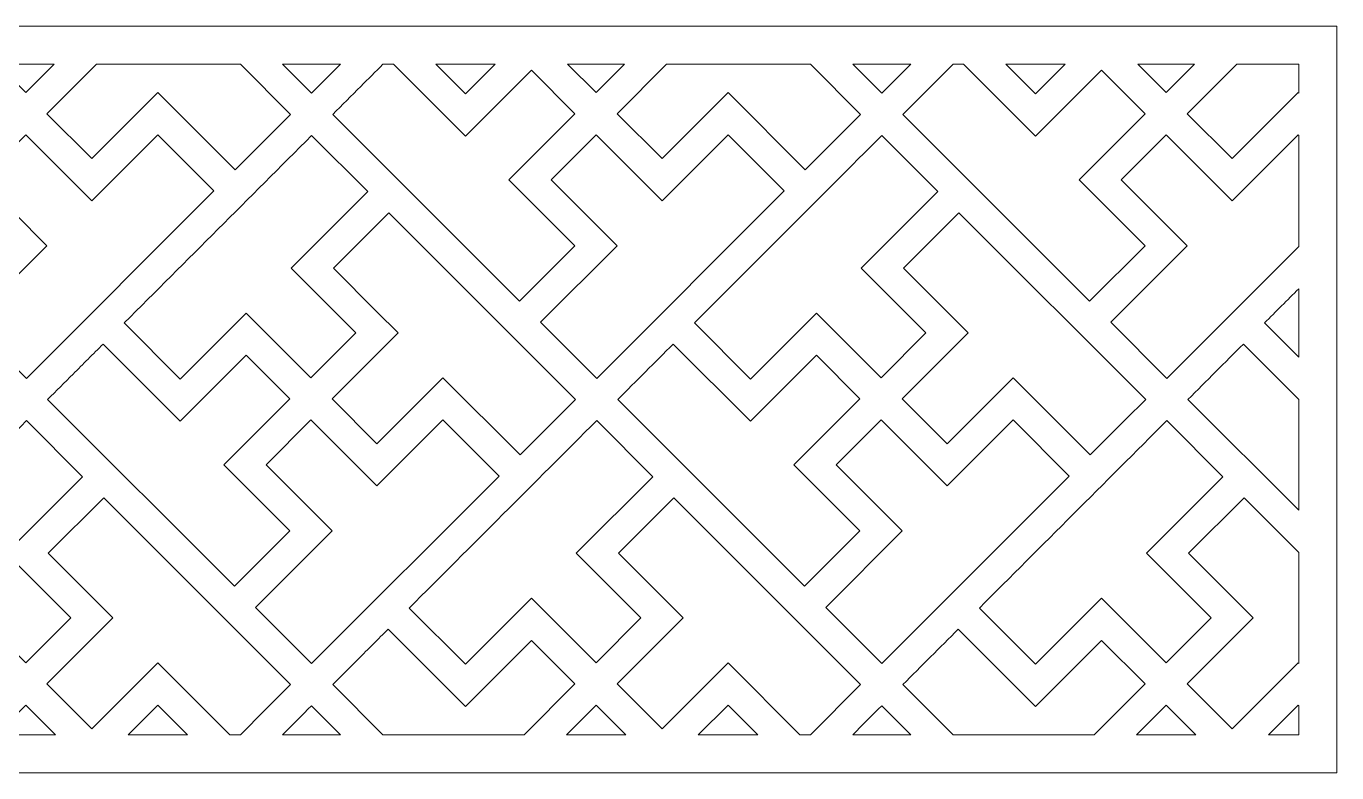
# Model space of a CAD drawing. Header units: centimetres. Extents: x -17.4 to 14.8, y -0.9 to 8.2.
# Drawn here: x -1.34 to 14.76, y -0.95 to 8.22 of the extents above; entities that cross this region are included whole.
import ezdxf

# ---------------------------------------------------------------- set-up
doc = ezdxf.new("R2010")
doc.units = ezdxf.units.CM
doc.header["$MEASUREMENT"] = 0
doc.layers.add('layer 1', color=7, linetype='Continuous')

msp = doc.modelspace()

# ---------------------------------------------------------------- linework, layer by layer
at = {"layer": 'layer 1', "color": 242, "lineweight": 9}
for points, knots in [([(14.75706, 8.22249), (14.75706, 8.22249), (14.75708, -0.9458), (14.75708, -0.9458), (14.75708, -0.9458), (14.75708, -0.9458), (-17.42368, -0.9458), (-17.42368, -0.9458), (-17.42368, -0.9458), (-17.42368, -0.9458), (-17.42367, 8.22249), (-17.42367, 8.22249), (-17.42367, 8.22249), (-17.42367, 8.22249), (14.75706, 8.22249), (14.75706, 8.22249)], [0, 0, 0, 0, 0.2, 0.2, 0.2, 0.2, 0.4, 0.4, 0.4, 0.4, 0.6, 0.6, 0.6, 0.6, 1, 1, 1, 1]), ([(-1.68975, 7.75489), (-1.68975, 7.75489), (-0.99308, 7.75489), (-0.99308, 7.75489), (-0.99308, 7.75489), (-0.99308, 7.75489), (-1.34141, 7.40656), (-1.34141, 7.40656), (-1.34141, 7.40656), (-1.34141, 7.40656), (-1.68975, 7.75489), (-1.68975, 7.75489)], [0, 0, 0, 0, 0.25, 0.25, 0.25, 0.25, 0.5, 0.5, 0.5, 0.5, 1, 1, 1, 1]), ([(-0.47446, 7.75489), (-0.47446, 7.75489), (1.2924, 7.75489), (1.2924, 7.75489), (1.2924, 7.75489), (1.2924, 7.75489), (1.90818, 7.13915), (1.90818, 7.13915), (1.90818, 7.13915), (1.90818, 7.13915), (1.62861, 6.85957), (1.62861, 6.85957), (1.62861, 6.85957), (1.62861, 6.85957), (1.22744, 6.45843), (1.22744, 6.45843), (1.22744, 6.45843), (1.22744, 6.45843), (0.27931, 7.40656), (0.27931, 7.40656), (0.27931, 7.40656), (0.27931, 7.40656), (-0.53102, 6.59617), (-0.53102, 6.59617), (-0.53102, 6.59617), (-0.53102, 6.59617), (-1.08208, 7.14724), (-1.08208, 7.14724), (-1.08208, 7.14724), (-1.08208, 7.14724), (-0.47446, 7.75489), (-0.47446, 7.75489)], [0, 0, 0, 0, 0.11111111, 0.11111111, 0.11111111, 0.11111111, 0.22222222, 0.22222222, 0.22222222, 0.22222222, 0.33333333, 0.33333333, 0.33333333, 0.33333333, 0.44444444, 0.44444444, 0.44444444, 0.44444444, 0.55555556, 0.55555556, 0.55555556, 0.55555556, 0.66666667, 0.66666667, 0.66666667, 0.66666667, 0.77777778, 0.77777778, 0.77777778, 0.77777778, 1, 1, 1, 1]), ([(1.81107, 7.75489), (1.81107, 7.75489), (2.52395, 7.75489), (2.52395, 7.75489), (2.52395, 7.75489), (2.52395, 7.75489), (2.16753, 7.39846), (2.16753, 7.39846), (2.16753, 7.39846), (2.16753, 7.39846), (1.81107, 7.75489), (1.81107, 7.75489)], [0, 0, 0, 0, 0.25, 0.25, 0.25, 0.25, 0.5, 0.5, 0.5, 0.5, 1, 1, 1, 1]), ([(3.04258, 7.75489), (3.04258, 7.75489), (3.17248, 7.75489), (3.17248, 7.75489), (3.17248, 7.75489), (3.17248, 7.75489), (4.05566, 6.87173), (4.05566, 6.87173), (4.05566, 6.87173), (4.05566, 6.87173), (4.86606, 7.68209), (4.86606, 7.68209), (4.86606, 7.68209), (4.86606, 7.68209), (5.40089, 7.14724), (5.40089, 7.14724), (5.40089, 7.14724), (5.40089, 7.14724), (4.5905, 6.33688), (4.5905, 6.33688), (4.5905, 6.33688), (4.5905, 6.33688), (5.40089, 5.5265), (5.40089, 5.5265), (5.40089, 5.5265), (5.40089, 5.5265), (4.72017, 4.8458), (4.72017, 4.8458), (4.72017, 4.8458), (4.72017, 4.8458), (2.42679, 7.13915), (2.42679, 7.13915), (2.42679, 7.13915), (2.54163, 7.25394), (2.65645, 7.36877), (2.77121, 7.48355), (2.77121, 7.48355), (2.86165, 7.57401), (2.95217, 7.66445), (3.04258, 7.75489)], [0, 0, 0, 0, 0.09090909, 0.09090909, 0.09090909, 0.09090909, 0.18181818, 0.18181818, 0.18181818, 0.18181818, 0.27272727, 0.27272727, 0.27272727, 0.27272727, 0.36363636, 0.36363636, 0.36363636, 0.36363636, 0.45454545, 0.45454545, 0.45454545, 0.45454545, 0.54545455, 0.54545455, 0.54545455, 0.54545455, 0.63636364, 0.63636364, 0.63636364, 0.63636364, 0.72727273, 0.72727273, 0.72727273, 0.72727273, 0.81818182, 0.81818182, 0.81818182, 0.81818182, 1, 1, 1, 1]), ([(3.69112, 7.75489), (3.69112, 7.75489), (4.42023, 7.75489), (4.42023, 7.75489), (4.42023, 7.75489), (4.42023, 7.75489), (4.05566, 7.39036), (4.05566, 7.39036), (4.05566, 7.39036), (4.05566, 7.39036), (3.69112, 7.75489), (3.69112, 7.75489)], [0, 0, 0, 0, 0.25, 0.25, 0.25, 0.25, 0.5, 0.5, 0.5, 0.5, 1, 1, 1, 1]), ([(5.31188, 7.75489), (5.31188, 7.75489), (6.00853, 7.75489), (6.00853, 7.75489), (6.00853, 7.75489), (6.00853, 7.75489), (5.6602, 7.40656), (5.6602, 7.40656), (5.6602, 7.40656), (5.6602, 7.40656), (5.31188, 7.75489), (5.31188, 7.75489)], [0, 0, 0, 0, 0.25, 0.25, 0.25, 0.25, 0.5, 0.5, 0.5, 0.5, 1, 1, 1, 1]), ([(6.5272, 7.75489), (6.5272, 7.75489), (8.29404, 7.75489), (8.29404, 7.75489), (8.29404, 7.75489), (8.29404, 7.75489), (8.9098, 7.13915), (8.9098, 7.13915), (8.9098, 7.13915), (8.9098, 7.13915), (8.22909, 6.45843), (8.22909, 6.45843), (8.22909, 6.45843), (8.22909, 6.45843), (7.28096, 7.40656), (7.28096, 7.40656), (7.28096, 7.40656), (7.28096, 7.40656), (6.47061, 6.59617), (6.47061, 6.59617), (6.47061, 6.59617), (6.47061, 6.59617), (5.91953, 7.14724), (5.91953, 7.14724), (5.91953, 7.14724), (5.91953, 7.14724), (6.5272, 7.75489), (6.5272, 7.75489)], [0, 0, 0, 0, 0.125, 0.125, 0.125, 0.125, 0.25, 0.25, 0.25, 0.25, 0.375, 0.375, 0.375, 0.375, 0.5, 0.5, 0.5, 0.5, 0.625, 0.625, 0.625, 0.625, 0.75, 0.75, 0.75, 0.75, 1, 1, 1, 1]), ([(8.81264, 7.75489), (8.81264, 7.75489), (9.52555, 7.75489), (9.52555, 7.75489), (9.52555, 7.75489), (9.52555, 7.75489), (9.16912, 7.39842), (9.16912, 7.39842), (9.16912, 7.39842), (9.16912, 7.39842), (8.81264, 7.75489), (8.81264, 7.75489)], [0, 0, 0, 0, 0.25, 0.25, 0.25, 0.25, 0.5, 0.5, 0.5, 0.5, 1, 1, 1, 1]), ([(10.04419, 7.75489), (10.04419, 7.75489), (10.17409, 7.75489), (10.17409, 7.75489), (10.17409, 7.75489), (10.17409, 7.75489), (11.05728, 6.87173), (11.05728, 6.87173), (11.05728, 6.87173), (11.05728, 6.87173), (11.86767, 7.68209), (11.86767, 7.68209), (11.86767, 7.68209), (11.86767, 7.68209), (12.40249, 7.14724), (12.40249, 7.14724), (12.40249, 7.14724), (12.40249, 7.14724), (11.59213, 6.33688), (11.59213, 6.33688), (11.59213, 6.33688), (11.59213, 6.33688), (12.40249, 5.5265), (12.40249, 5.5265), (12.40249, 5.5265), (12.40249, 5.5265), (11.72178, 4.8458), (11.72178, 4.8458), (11.72178, 4.8458), (11.72178, 4.8458), (9.42842, 7.13915), (9.42842, 7.13915), (9.42842, 7.13915), (9.63371, 7.34437), (9.83894, 7.54967), (10.04419, 7.75489)], [0, 0, 0, 0, 0.1, 0.1, 0.1, 0.1, 0.2, 0.2, 0.2, 0.2, 0.3, 0.3, 0.3, 0.3, 0.4, 0.4, 0.4, 0.4, 0.5, 0.5, 0.5, 0.5, 0.6, 0.6, 0.6, 0.6, 0.7, 0.7, 0.7, 0.7, 0.8, 0.8, 0.8, 0.8, 1, 1, 1, 1]), ([(10.69272, 7.75489), (10.69272, 7.75489), (11.42181, 7.75489), (11.42181, 7.75489), (11.42181, 7.75489), (11.42181, 7.75489), (11.05728, 7.39036), (11.05728, 7.39036), (11.05728, 7.39036), (11.05728, 7.39036), (10.69272, 7.75489), (10.69272, 7.75489)], [0, 0, 0, 0, 0.25, 0.25, 0.25, 0.25, 0.5, 0.5, 0.5, 0.5, 1, 1, 1, 1]), ([(12.31346, 7.75489), (12.31346, 7.75489), (13.01018, 7.75489), (13.01018, 7.75489), (13.01018, 7.75489), (13.01018, 7.75489), (12.6618, 7.40656), (12.6618, 7.40656), (12.6618, 7.40656), (12.6618, 7.40656), (12.31346, 7.75489), (12.31346, 7.75489)], [0, 0, 0, 0, 0.25, 0.25, 0.25, 0.25, 0.5, 0.5, 0.5, 0.5, 1, 1, 1, 1]), ([(14.28948, 7.75489), (14.28948, 7.75489), (14.28948, 7.39963), (14.28948, 7.39963), (14.28948, 7.39963), (14.28948, 7.39963), (14.28256, 7.40656), (14.28256, 7.40656), (14.28256, 7.40656), (14.28256, 7.40656), (13.4722, 6.59617), (13.4722, 6.59617), (13.4722, 6.59617), (13.4722, 6.59617), (12.9211, 7.14724), (12.9211, 7.14724), (12.9211, 7.14724), (12.9211, 7.14724), (13.52881, 7.75489), (13.52881, 7.75489), (13.52881, 7.75489), (13.52881, 7.75489), (14.28948, 7.75489), (14.28948, 7.75489)], [0, 0, 0, 0, 0.14285714, 0.14285714, 0.14285714, 0.14285714, 0.28571429, 0.28571429, 0.28571429, 0.28571429, 0.42857143, 0.42857143, 0.42857143, 0.42857143, 0.57142857, 0.57142857, 0.57142857, 0.57142857, 0.71428571, 0.71428571, 0.71428571, 0.71428571, 1, 1, 1, 1]), ([(0.96812, 6.19911), (0.96812, 6.19911), (0.27931, 6.88796), (0.27931, 6.88796), (0.27931, 6.88796), (0.27931, 6.88796), (-0.53102, 6.07755), (-0.53102, 6.07755), (-0.53102, 6.07755), (-0.53102, 6.07755), (-1.34141, 6.88796), (-1.34141, 6.88796), (-1.34141, 6.88796), (-1.34141, 6.88796), (-1.89247, 6.33688), (-1.89247, 6.33688), (-1.89247, 6.33688), (-1.89247, 6.33688), (-1.08208, 5.5265), (-1.08208, 5.5265), (-1.08208, 5.5265), (-1.08208, 5.5265), (-2.02212, 4.58644), (-2.02212, 4.58644), (-2.02212, 4.58644), (-2.02212, 4.58644), (-1.33326, 3.89767), (-1.33326, 3.89767), (-1.33326, 3.89767), (-1.33326, 3.89767), (0.96812, 6.19911), (0.96812, 6.19911)], [0, 0, 0, 0, 0.11111111, 0.11111111, 0.11111111, 0.11111111, 0.22222222, 0.22222222, 0.22222222, 0.22222222, 0.33333333, 0.33333333, 0.33333333, 0.33333333, 0.44444444, 0.44444444, 0.44444444, 0.44444444, 0.55555556, 0.55555556, 0.55555556, 0.55555556, 0.66666667, 0.66666667, 0.66666667, 0.66666667, 0.77777778, 0.77777778, 0.77777778, 0.77777778, 1, 1, 1, 1]), ([(2.85631, 6.19105), (2.85631, 6.19105), (2.16751, 6.87981), (2.16751, 6.87981), (2.16751, 6.87981), (1.40036, 6.11268), (0.63319, 5.34549), (-0.13392, 4.57837), (-0.13392, 4.57837), (-0.13392, 4.57837), (0.55487, 3.88955), (0.55487, 3.88955), (0.55487, 3.88955), (0.55487, 3.88955), (1.36523, 4.69994), (1.36523, 4.69994), (1.36523, 4.69994), (1.36523, 4.69994), (2.15938, 3.90576), (2.15938, 3.90576), (2.15938, 3.90576), (2.15938, 3.90576), (2.71047, 4.45681), (2.71047, 4.45681), (2.71047, 4.45681), (2.71047, 4.45681), (1.91631, 5.251), (1.91631, 5.251), (1.91631, 5.251), (1.91631, 5.251), (2.85631, 6.19105), (2.85631, 6.19105)], [0, 0, 0, 0, 0.11111111, 0.11111111, 0.11111111, 0.11111111, 0.22222222, 0.22222222, 0.22222222, 0.22222222, 0.33333333, 0.33333333, 0.33333333, 0.33333333, 0.44444444, 0.44444444, 0.44444444, 0.44444444, 0.55555556, 0.55555556, 0.55555556, 0.55555556, 0.66666667, 0.66666667, 0.66666667, 0.66666667, 0.77777778, 0.77777778, 0.77777778, 0.77777778, 1, 1, 1, 1]), ([(7.96978, 6.19911), (7.96978, 6.19911), (7.28093, 6.88796), (7.28093, 6.88796), (7.28093, 6.88796), (7.28093, 6.88796), (6.47061, 6.07755), (6.47061, 6.07755), (6.47061, 6.07755), (6.47061, 6.07755), (5.6602, 6.88796), (5.6602, 6.88796), (5.6602, 6.88796), (5.6602, 6.88796), (5.10914, 6.33688), (5.10914, 6.33688), (5.10914, 6.33688), (5.10914, 6.33688), (5.91953, 5.5265), (5.91953, 5.5265), (5.91953, 5.5265), (5.91953, 5.5265), (4.97947, 4.58644), (4.97947, 4.58644), (4.97947, 4.58644), (4.97947, 4.58644), (5.66831, 3.89767), (5.66831, 3.89767), (5.66831, 3.89767), (5.66831, 3.89767), (7.96978, 6.19911), (7.96978, 6.19911)], [0, 0, 0, 0, 0.11111111, 0.11111111, 0.11111111, 0.11111111, 0.22222222, 0.22222222, 0.22222222, 0.22222222, 0.33333333, 0.33333333, 0.33333333, 0.33333333, 0.44444444, 0.44444444, 0.44444444, 0.44444444, 0.55555556, 0.55555556, 0.55555556, 0.55555556, 0.66666667, 0.66666667, 0.66666667, 0.66666667, 0.77777778, 0.77777778, 0.77777778, 0.77777778, 1, 1, 1, 1]), ([(9.16912, 6.87983), (8.40198, 6.11268), (7.63479, 5.34549), (6.86765, 4.57837), (6.86765, 4.57837), (6.86765, 4.57837), (7.55649, 3.88955), (7.55649, 3.88955), (7.55649, 3.88955), (7.55649, 3.88955), (8.36685, 4.69994), (8.36685, 4.69994), (8.36685, 4.69994), (8.36685, 4.69994), (9.16102, 3.90576), (9.16102, 3.90576), (9.16102, 3.90576), (9.16102, 3.90576), (9.7121, 4.45681), (9.7121, 4.45681), (9.7121, 4.45681), (9.7121, 4.45681), (8.91788, 5.251), (8.91788, 5.251), (8.91788, 5.251), (8.91788, 5.251), (9.85792, 6.19105), (9.85792, 6.19105), (9.85792, 6.19105), (9.85792, 6.19105), (9.16912, 6.87983), (9.16912, 6.87983)], [0, 0, 0, 0, 0.11111111, 0.11111111, 0.11111111, 0.11111111, 0.22222222, 0.22222222, 0.22222222, 0.22222222, 0.33333333, 0.33333333, 0.33333333, 0.33333333, 0.44444444, 0.44444444, 0.44444444, 0.44444444, 0.55555556, 0.55555556, 0.55555556, 0.55555556, 0.66666667, 0.66666667, 0.66666667, 0.66666667, 0.77777778, 0.77777778, 0.77777778, 0.77777778, 1, 1, 1, 1]), ([(14.28948, 6.88099), (14.28948, 6.88099), (14.28948, 5.51725), (14.28948, 5.51725), (14.28948, 5.51725), (14.28948, 5.51725), (12.66989, 3.89767), (12.66989, 3.89767), (12.66989, 3.89767), (12.66989, 3.89767), (11.98112, 4.58644), (11.98112, 4.58644), (11.98112, 4.58644), (11.98112, 4.58644), (12.9211, 5.5265), (12.9211, 5.5265), (12.9211, 5.5265), (12.9211, 5.5265), (12.11076, 6.33688), (12.11076, 6.33688), (12.11076, 6.33688), (12.11076, 6.33688), (12.6618, 6.88796), (12.6618, 6.88796), (12.6618, 6.88796), (12.6618, 6.88796), (13.4722, 6.07755), (13.4722, 6.07755), (13.4722, 6.07755), (13.4722, 6.07755), (14.28256, 6.88796), (14.28256, 6.88796), (14.28256, 6.88796), (14.28256, 6.88796), (14.28948, 6.88099), (14.28948, 6.88099)], [0, 0, 0, 0, 0.1, 0.1, 0.1, 0.1, 0.2, 0.2, 0.2, 0.2, 0.3, 0.3, 0.3, 0.3, 0.4, 0.4, 0.4, 0.4, 0.5, 0.5, 0.5, 0.5, 0.6, 0.6, 0.6, 0.6, 0.7, 0.7, 0.7, 0.7, 0.8, 0.8, 0.8, 0.8, 1, 1, 1, 1]), ([(5.40895, 3.63834), (5.40895, 3.63834), (3.11565, 5.93168), (3.11565, 5.93168), (3.11565, 5.93168), (3.11565, 5.93168), (2.43494, 5.251), (2.43494, 5.251), (2.43494, 5.251), (2.43494, 5.251), (2.96974, 4.71611), (2.96974, 4.71611), (2.96974, 4.71611), (2.96974, 4.71611), (2.96974, 4.71611), (2.96974, 4.71611), (2.96974, 4.71611), (2.96974, 4.71611), (3.22908, 4.45681), (3.22908, 4.45681), (3.22908, 4.45681), (3.22908, 4.45681), (2.41873, 3.64645), (2.41873, 3.64645), (2.41873, 3.64645), (2.41873, 3.64645), (2.96974, 3.09538), (2.96974, 3.09538), (2.96974, 3.09538), (2.96974, 3.09538), (3.78014, 3.90578), (3.78014, 3.90578), (3.78014, 3.90578), (3.78014, 3.90578), (4.7283, 2.95765), (4.7283, 2.95765), (4.7283, 2.95765), (4.7283, 2.95765), (5.12941, 3.35876), (5.12941, 3.35876), (5.12941, 3.35876), (5.12941, 3.35876), (5.40895, 3.63834), (5.40895, 3.63834)], [0, 0, 0, 0, 0.08333333, 0.08333333, 0.08333333, 0.08333333, 0.16666667, 0.16666667, 0.16666667, 0.16666667, 0.25, 0.25, 0.25, 0.25, 0.33333333, 0.33333333, 0.33333333, 0.33333333, 0.41666667, 0.41666667, 0.41666667, 0.41666667, 0.5, 0.5, 0.5, 0.5, 0.58333333, 0.58333333, 0.58333333, 0.58333333, 0.66666667, 0.66666667, 0.66666667, 0.66666667, 0.75, 0.75, 0.75, 0.75, 0.83333333, 0.83333333, 0.83333333, 0.83333333, 1, 1, 1, 1]), ([(12.41061, 3.63834), (12.41061, 3.63834), (10.11725, 5.93168), (10.11725, 5.93168), (10.11725, 5.93168), (10.11725, 5.93168), (9.43654, 5.251), (9.43654, 5.251), (9.43654, 5.251), (9.43654, 5.251), (9.9714, 4.71611), (9.9714, 4.71611), (9.9714, 4.71611), (9.9714, 4.71611), (9.9714, 4.71611), (9.9714, 4.71611), (9.9714, 4.71611), (9.9714, 4.71611), (10.2307, 4.45681), (10.2307, 4.45681), (10.2307, 4.45681), (10.2307, 4.45681), (9.42032, 3.64645), (9.42032, 3.64645), (9.42032, 3.64645), (9.42032, 3.64645), (9.9714, 3.09538), (9.9714, 3.09538), (9.9714, 3.09538), (9.9714, 3.09538), (10.78176, 3.90576), (10.78176, 3.90576), (10.78176, 3.90576), (10.78176, 3.90576), (11.72989, 2.95765), (11.72989, 2.95765), (11.72989, 2.95765), (11.72989, 2.95765), (12.16341, 3.39119), (12.16341, 3.39119), (12.16341, 3.39119), (12.16341, 3.39119), (12.41061, 3.63834), (12.41061, 3.63834)], [0, 0, 0, 0, 0.08333333, 0.08333333, 0.08333333, 0.08333333, 0.16666667, 0.16666667, 0.16666667, 0.16666667, 0.25, 0.25, 0.25, 0.25, 0.33333333, 0.33333333, 0.33333333, 0.33333333, 0.41666667, 0.41666667, 0.41666667, 0.41666667, 0.5, 0.5, 0.5, 0.5, 0.58333333, 0.58333333, 0.58333333, 0.58333333, 0.66666667, 0.66666667, 0.66666667, 0.66666667, 0.75, 0.75, 0.75, 0.75, 0.83333333, 0.83333333, 0.83333333, 0.83333333, 1, 1, 1, 1]), ([(14.28948, 4.99859), (14.28948, 4.99859), (14.28948, 4.15813), (14.28948, 4.15813), (14.28948, 4.15813), (14.28948, 4.15813), (13.86926, 4.57837), (13.86926, 4.57837), (13.86926, 4.57837), (14.00936, 4.71845), (14.1494, 4.85855), (14.28948, 4.99859)], [0, 0, 0, 0, 0.25, 0.25, 0.25, 0.25, 0.5, 0.5, 0.5, 0.5, 1, 1, 1, 1]), ([(1.21938, 1.34501), (1.21938, 1.34501), (1.90008, 2.02572), (1.90008, 2.02572), (1.90008, 2.02572), (1.90008, 2.02572), (1.0897, 2.83605), (1.0897, 2.83605), (1.0897, 2.83605), (1.0897, 2.83605), (1.90008, 3.64645), (1.90008, 3.64645), (1.90008, 3.64645), (1.90008, 3.64645), (1.36523, 4.18128), (1.36523, 4.18128), (1.36523, 4.18128), (1.36523, 4.18128), (0.55487, 3.37092), (0.55487, 3.37092), (0.55487, 3.37092), (0.55487, 3.37092), (-0.39329, 4.31905), (-0.39329, 4.31905), (-0.39329, 4.31905), (-0.51615, 4.19613), (-0.63905, 4.07325), (-0.76199, 3.95033), (-0.76199, 3.95033), (-0.86597, 3.84633), (-0.97002, 3.74234), (-1.07399, 3.63834), (-1.07399, 3.63834), (-1.07399, 3.63834), (1.21938, 1.34501), (1.21938, 1.34501)], [0, 0, 0, 0, 0.1, 0.1, 0.1, 0.1, 0.2, 0.2, 0.2, 0.2, 0.3, 0.3, 0.3, 0.3, 0.4, 0.4, 0.4, 0.4, 0.5, 0.5, 0.5, 0.5, 0.6, 0.6, 0.6, 0.6, 0.7, 0.7, 0.7, 0.7, 0.8, 0.8, 0.8, 0.8, 1, 1, 1, 1]), ([(6.60835, 4.31905), (6.38144, 4.09214), (6.15455, 3.86526), (5.92765, 3.63834), (5.92765, 3.63834), (5.92765, 3.63834), (8.221, 1.34501), (8.221, 1.34501), (8.221, 1.34501), (8.221, 1.34501), (8.9017, 2.02572), (8.9017, 2.02572), (8.9017, 2.02572), (8.9017, 2.02572), (8.09131, 2.83608), (8.09131, 2.83608), (8.09131, 2.83608), (8.09131, 2.83608), (8.9017, 3.64645), (8.9017, 3.64645), (8.9017, 3.64645), (8.9017, 3.64645), (8.36685, 4.18128), (8.36685, 4.18128), (8.36685, 4.18128), (8.36685, 4.18128), (7.55649, 3.37092), (7.55649, 3.37092), (7.55649, 3.37092), (7.55649, 3.37092), (6.60835, 4.31905), (6.60835, 4.31905)], [0, 0, 0, 0, 0.11111111, 0.11111111, 0.11111111, 0.11111111, 0.22222222, 0.22222222, 0.22222222, 0.22222222, 0.33333333, 0.33333333, 0.33333333, 0.33333333, 0.44444444, 0.44444444, 0.44444444, 0.44444444, 0.55555556, 0.55555556, 0.55555556, 0.55555556, 0.66666667, 0.66666667, 0.66666667, 0.66666667, 0.77777778, 0.77777778, 0.77777778, 0.77777778, 1, 1, 1, 1]), ([(14.28948, 3.63951), (14.28948, 3.63951), (14.28948, 2.27805), (14.28948, 2.27805), (14.28948, 2.27805), (14.28948, 2.27805), (12.92925, 3.63834), (12.92925, 3.63834), (12.92925, 3.63834), (13.15615, 3.86526), (13.38303, 4.09214), (13.60995, 4.31905), (13.60995, 4.31905), (13.60995, 4.31905), (14.28948, 3.63951), (14.28948, 3.63951)], [0, 0, 0, 0, 0.2, 0.2, 0.2, 0.2, 0.4, 0.4, 0.4, 0.4, 0.6, 0.6, 0.6, 0.6, 1, 1, 1, 1]), ([(4.46895, 2.69834), (4.46895, 2.69834), (3.78014, 3.38714), (3.78014, 3.38714), (3.78014, 3.38714), (3.78014, 3.38714), (2.96974, 2.57673), (2.96974, 2.57673), (2.96974, 2.57673), (2.96974, 2.57673), (2.15938, 3.38714), (2.15938, 3.38714), (2.15938, 3.38714), (2.15938, 3.38714), (1.60832, 2.83608), (1.60832, 2.83608), (1.60832, 2.83608), (1.60832, 2.83608), (2.41873, 2.02572), (2.41873, 2.02572), (2.41873, 2.02572), (2.41873, 2.02572), (1.47866, 1.08565), (1.47866, 1.08565), (1.47866, 1.08565), (1.47866, 1.08565), (2.16751, 0.39687), (2.16751, 0.39687), (2.16751, 0.39687), (2.16751, 0.39687), (4.46895, 2.69834), (4.46895, 2.69834)], [0, 0, 0, 0, 0.11111111, 0.11111111, 0.11111111, 0.11111111, 0.22222222, 0.22222222, 0.22222222, 0.22222222, 0.33333333, 0.33333333, 0.33333333, 0.33333333, 0.44444444, 0.44444444, 0.44444444, 0.44444444, 0.55555556, 0.55555556, 0.55555556, 0.55555556, 0.66666667, 0.66666667, 0.66666667, 0.66666667, 0.77777778, 0.77777778, 0.77777778, 0.77777778, 1, 1, 1, 1]), ([(11.47054, 2.69834), (11.47054, 2.69834), (10.78177, 3.38714), (10.78177, 3.38714), (10.78177, 3.38714), (10.78177, 3.38714), (9.9714, 2.57673), (9.9714, 2.57673), (9.9714, 2.57673), (9.9714, 2.57673), (9.16102, 3.38714), (9.16102, 3.38714), (9.16102, 3.38714), (9.16102, 3.38714), (8.60994, 2.83608), (8.60994, 2.83608), (8.60994, 2.83608), (8.60994, 2.83608), (9.42032, 2.0257), (9.42032, 2.0257), (9.42032, 2.0257), (9.42032, 2.0257), (8.48032, 1.08565), (8.48032, 1.08565), (8.48032, 1.08565), (8.48032, 1.08565), (9.16912, 0.39687), (9.16912, 0.39687), (9.16912, 0.39687), (9.16912, 0.39687), (11.47054, 2.69834), (11.47054, 2.69834)], [0, 0, 0, 0, 0.11111111, 0.11111111, 0.11111111, 0.11111111, 0.22222222, 0.22222222, 0.22222222, 0.22222222, 0.33333333, 0.33333333, 0.33333333, 0.33333333, 0.44444444, 0.44444444, 0.44444444, 0.44444444, 0.55555556, 0.55555556, 0.55555556, 0.55555556, 0.66666667, 0.66666667, 0.66666667, 0.66666667, 0.77777778, 0.77777778, 0.77777778, 0.77777778, 1, 1, 1, 1]), ([(-0.64448, 2.6902), (-0.64448, 2.6902), (-1.33326, 3.37903), (-1.33326, 3.37903), (-1.33326, 3.37903), (-2.10046, 2.61187), (-2.86761, 1.8447), (-3.63477, 1.07757), (-3.63477, 1.07757), (-3.63477, 1.07757), (-2.94591, 0.38874), (-2.94591, 0.38874), (-2.94591, 0.38874), (-2.94591, 0.38874), (-2.13558, 1.1991), (-2.13558, 1.1991), (-2.13558, 1.1991), (-2.13558, 1.1991), (-1.34142, 0.40497), (-1.34142, 0.40497), (-1.34142, 0.40497), (-1.34142, 0.40497), (-0.79035, 0.956), (-0.79035, 0.956), (-0.79035, 0.956), (-0.79035, 0.956), (-1.58452, 1.75019), (-1.58452, 1.75019), (-1.58452, 1.75019), (-1.58452, 1.75019), (-0.64448, 2.6902), (-0.64448, 2.6902)], [0, 0, 0, 0, 0.11111111, 0.11111111, 0.11111111, 0.11111111, 0.22222222, 0.22222222, 0.22222222, 0.22222222, 0.33333333, 0.33333333, 0.33333333, 0.33333333, 0.44444444, 0.44444444, 0.44444444, 0.44444444, 0.55555556, 0.55555556, 0.55555556, 0.55555556, 0.66666667, 0.66666667, 0.66666667, 0.66666667, 0.77777778, 0.77777778, 0.77777778, 0.77777778, 1, 1, 1, 1]), ([(5.66831, 3.37903), (4.90115, 2.61187), (4.134, 1.8447), (3.36684, 1.07757), (3.36684, 1.07757), (3.36684, 1.07757), (4.05566, 0.38874), (4.05566, 0.38874), (4.05566, 0.38874), (4.05566, 0.38874), (4.86606, 1.1991), (4.86606, 1.1991), (4.86606, 1.1991), (4.86606, 1.1991), (5.6602, 0.40497), (5.6602, 0.40497), (5.6602, 0.40497), (5.6602, 0.40497), (6.21125, 0.95597), (6.21125, 0.95597), (6.21125, 0.95597), (6.21125, 0.95597), (5.41709, 1.75019), (5.41709, 1.75019), (5.41709, 1.75019), (5.41709, 1.75019), (6.35714, 2.6902), (6.35714, 2.6902), (6.35714, 2.6902), (6.35714, 2.6902), (5.66831, 3.37903), (5.66831, 3.37903)], [0, 0, 0, 0, 0.11111111, 0.11111111, 0.11111111, 0.11111111, 0.22222222, 0.22222222, 0.22222222, 0.22222222, 0.33333333, 0.33333333, 0.33333333, 0.33333333, 0.44444444, 0.44444444, 0.44444444, 0.44444444, 0.55555556, 0.55555556, 0.55555556, 0.55555556, 0.66666667, 0.66666667, 0.66666667, 0.66666667, 0.77777778, 0.77777778, 0.77777778, 0.77777778, 1, 1, 1, 1]), ([(13.35872, 2.6902), (13.35872, 2.6902), (12.66994, 3.37903), (12.66994, 3.37903), (12.66994, 3.37903), (11.90278, 2.61187), (11.1356, 1.8447), (10.36845, 1.07757), (10.36845, 1.07757), (10.36845, 1.07757), (11.05728, 0.38874), (11.05728, 0.38874), (11.05728, 0.38874), (11.05728, 0.38874), (11.86767, 1.1991), (11.86767, 1.1991), (11.86767, 1.1991), (11.86767, 1.1991), (12.6618, 0.40497), (12.6618, 0.40497), (12.6618, 0.40497), (12.6618, 0.40497), (13.21286, 0.956), (13.21286, 0.956), (13.21286, 0.956), (13.21286, 0.956), (12.41873, 1.75019), (12.41873, 1.75019), (12.41873, 1.75019), (12.41873, 1.75019), (13.35872, 2.6902), (13.35872, 2.6902)], [0, 0, 0, 0, 0.11111111, 0.11111111, 0.11111111, 0.11111111, 0.22222222, 0.22222222, 0.22222222, 0.22222222, 0.33333333, 0.33333333, 0.33333333, 0.33333333, 0.44444444, 0.44444444, 0.44444444, 0.44444444, 0.55555556, 0.55555556, 0.55555556, 0.55555556, 0.66666667, 0.66666667, 0.66666667, 0.66666667, 0.77777778, 0.77777778, 0.77777778, 0.77777778, 1, 1, 1, 1]), ([(1.2924, -0.47825), (1.2924, -0.47825), (1.1625, -0.47825), (1.1625, -0.47825), (1.1625, -0.47825), (1.1625, -0.47825), (0.27931, 0.40497), (0.27931, 0.40497), (0.27931, 0.40497), (0.27931, 0.40497), (-0.53102, -0.40543), (-0.53102, -0.40543), (-0.53102, -0.40543), (-0.53102, -0.40543), (-1.08208, 0.14565), (-1.08208, 0.14565), (-1.08208, 0.14565), (-1.08208, 0.14565), (-0.27171, 0.956), (-0.27171, 0.956), (-0.27171, 0.956), (-0.27171, 0.956), (-0.53102, 1.21532), (-0.53102, 1.21532), (-0.53102, 1.21532), (-0.53102, 1.21532), (-0.53102, 1.21532), (-0.53102, 1.21532), (-0.53102, 1.21532), (-0.53102, 1.21532), (-1.06589, 1.75019), (-1.06589, 1.75019), (-1.06589, 1.75019), (-1.06589, 1.75019), (-0.38517, 2.43088), (-0.38517, 2.43088), (-0.38517, 2.43088), (-0.38517, 2.43088), (1.90818, 0.13754), (1.90818, 0.13754), (1.90818, 0.13754), (1.90818, 0.13754), (1.59622, -0.17446), (1.59622, -0.17446), (1.59622, -0.17446), (1.59622, -0.17446), (1.2924, -0.47825), (1.2924, -0.47825)], [0, 0, 0, 0, 0.07692308, 0.07692308, 0.07692308, 0.07692308, 0.15384615, 0.15384615, 0.15384615, 0.15384615, 0.23076923, 0.23076923, 0.23076923, 0.23076923, 0.30769231, 0.30769231, 0.30769231, 0.30769231, 0.38461538, 0.38461538, 0.38461538, 0.38461538, 0.46153846, 0.46153846, 0.46153846, 0.46153846, 0.53846154, 0.53846154, 0.53846154, 0.53846154, 0.61538462, 0.61538462, 0.61538462, 0.61538462, 0.69230769, 0.69230769, 0.69230769, 0.69230769, 0.76923077, 0.76923077, 0.76923077, 0.76923077, 0.84615385, 0.84615385, 0.84615385, 0.84615385, 1, 1, 1, 1]), ([(8.29404, -0.47825), (8.29404, -0.47825), (8.16413, -0.47825), (8.16413, -0.47825), (8.16413, -0.47825), (8.16413, -0.47825), (7.28093, 0.40497), (7.28093, 0.40497), (7.28093, 0.40497), (7.28093, 0.40497), (6.47061, -0.40543), (6.47061, -0.40543), (6.47061, -0.40543), (6.47061, -0.40543), (5.91953, 0.14565), (5.91953, 0.14565), (5.91953, 0.14565), (5.91953, 0.14565), (6.72986, 0.956), (6.72986, 0.956), (6.72986, 0.956), (6.72986, 0.956), (6.47061, 1.21532), (6.47061, 1.21532), (6.47061, 1.21532), (6.47061, 1.21532), (6.47061, 1.21532), (6.47061, 1.21532), (6.47061, 1.21532), (6.47061, 1.21532), (5.93573, 1.75019), (5.93573, 1.75019), (5.93573, 1.75019), (5.93573, 1.75019), (6.61646, 2.43088), (6.61646, 2.43088), (6.61646, 2.43088), (6.61646, 2.43088), (8.9098, 0.13754), (8.9098, 0.13754), (8.9098, 0.13754), (8.9098, 0.13754), (8.29404, -0.47825), (8.29404, -0.47825)], [0, 0, 0, 0, 0.08333333, 0.08333333, 0.08333333, 0.08333333, 0.16666667, 0.16666667, 0.16666667, 0.16666667, 0.25, 0.25, 0.25, 0.25, 0.33333333, 0.33333333, 0.33333333, 0.33333333, 0.41666667, 0.41666667, 0.41666667, 0.41666667, 0.5, 0.5, 0.5, 0.5, 0.58333333, 0.58333333, 0.58333333, 0.58333333, 0.66666667, 0.66666667, 0.66666667, 0.66666667, 0.75, 0.75, 0.75, 0.75, 0.83333333, 0.83333333, 0.83333333, 0.83333333, 1, 1, 1, 1]), ([(14.28948, 1.75944), (14.28948, 1.75944), (14.28948, 0.39801), (14.28948, 0.39801), (14.28948, 0.39801), (14.28948, 0.39801), (14.28256, 0.40497), (14.28256, 0.40497), (14.28256, 0.40497), (14.28256, 0.40497), (13.4722, -0.40543), (13.4722, -0.40543), (13.4722, -0.40543), (13.4722, -0.40543), (12.9211, 0.14565), (12.9211, 0.14565), (12.9211, 0.14565), (12.9211, 0.14565), (13.73153, 0.956), (13.73153, 0.956), (13.73153, 0.956), (13.73153, 0.956), (13.4722, 1.21532), (13.4722, 1.21532), (13.4722, 1.21532), (13.4722, 1.21532), (13.4722, 1.21532), (13.4722, 1.21532), (13.4722, 1.21532), (13.4722, 1.21532), (12.93736, 1.75019), (12.93736, 1.75019), (12.93736, 1.75019), (12.93736, 1.75019), (13.61808, 2.43088), (13.61808, 2.43088), (13.61808, 2.43088), (13.61808, 2.43088), (14.28948, 1.75944), (14.28948, 1.75944)], [0, 0, 0, 0, 0.09090909, 0.09090909, 0.09090909, 0.09090909, 0.18181818, 0.18181818, 0.18181818, 0.18181818, 0.27272727, 0.27272727, 0.27272727, 0.27272727, 0.36363636, 0.36363636, 0.36363636, 0.36363636, 0.45454545, 0.45454545, 0.45454545, 0.45454545, 0.54545455, 0.54545455, 0.54545455, 0.54545455, 0.63636364, 0.63636364, 0.63636364, 0.63636364, 0.72727273, 0.72727273, 0.72727273, 0.72727273, 0.81818182, 0.81818182, 0.81818182, 0.81818182, 1, 1, 1, 1]), ([(4.77704, -0.47825), (4.77704, -0.47825), (3.04258, -0.47825), (3.04258, -0.47825), (3.04258, -0.47825), (3.04258, -0.47825), (2.42679, 0.13754), (2.42679, 0.13754), (2.42679, 0.13754), (2.53086, 0.2415), (2.63484, 0.34551), (2.73883, 0.44952), (2.73883, 0.44952), (2.86171, 0.57244), (2.98464, 0.69531), (3.10751, 0.81823), (3.10751, 0.81823), (3.10751, 0.81823), (4.05566, -0.1299), (4.05566, -0.1299), (4.05566, -0.1299), (4.05566, -0.1299), (4.86606, 0.68049), (4.86606, 0.68049), (4.86606, 0.68049), (4.86606, 0.68049), (5.40089, 0.14562), (5.40089, 0.14562), (5.40089, 0.14562), (5.40089, 0.14562), (4.77704, -0.47825), (4.77704, -0.47825)], [0, 0, 0, 0, 0.11111111, 0.11111111, 0.11111111, 0.11111111, 0.22222222, 0.22222222, 0.22222222, 0.22222222, 0.33333333, 0.33333333, 0.33333333, 0.33333333, 0.44444444, 0.44444444, 0.44444444, 0.44444444, 0.55555556, 0.55555556, 0.55555556, 0.55555556, 0.66666667, 0.66666667, 0.66666667, 0.66666667, 0.77777778, 0.77777778, 0.77777778, 0.77777778, 1, 1, 1, 1]), ([(11.77859, -0.47825), (11.77859, -0.47825), (10.04419, -0.47825), (10.04419, -0.47825), (10.04419, -0.47825), (10.04419, -0.47825), (9.42842, 0.13754), (9.42842, 0.13754), (9.42842, 0.13754), (9.65536, 0.36441), (9.88224, 0.59133), (10.10917, 0.81823), (10.10917, 0.81823), (10.10917, 0.81823), (11.05728, -0.1299), (11.05728, -0.1299), (11.05728, -0.1299), (11.05728, -0.1299), (11.86767, 0.68049), (11.86767, 0.68049), (11.86767, 0.68049), (11.86767, 0.68049), (12.40249, 0.14562), (12.40249, 0.14562), (12.40249, 0.14562), (12.40249, 0.14562), (11.77859, -0.47825), (11.77859, -0.47825)], [0, 0, 0, 0, 0.125, 0.125, 0.125, 0.125, 0.25, 0.25, 0.25, 0.25, 0.375, 0.375, 0.375, 0.375, 0.5, 0.5, 0.5, 0.5, 0.625, 0.625, 0.625, 0.625, 0.75, 0.75, 0.75, 0.75, 1, 1, 1, 1]), ([(-0.97685, -0.47827), (-0.97685, -0.47827), (-1.70593, -0.47825), (-1.70593, -0.47825), (-1.70593, -0.47825), (-1.70593, -0.47825), (-1.34141, -0.11367), (-1.34141, -0.11367), (-1.34141, -0.11367), (-1.34141, -0.11367), (-0.97685, -0.47827), (-0.97685, -0.47827)], [0, 0, 0, 0, 0.25, 0.25, 0.25, 0.25, 0.5, 0.5, 0.5, 0.5, 1, 1, 1, 1]), ([(0.64389, -0.47825), (0.64389, -0.47825), (-0.0852, -0.47825), (-0.0852, -0.47825), (-0.0852, -0.47825), (-0.0852, -0.47825), (0.27931, -0.11367), (0.27931, -0.11367), (0.27931, -0.11367), (0.27931, -0.11367), (0.64389, -0.47825), (0.64389, -0.47825)], [0, 0, 0, 0, 0.25, 0.25, 0.25, 0.25, 0.5, 0.5, 0.5, 0.5, 1, 1, 1, 1]), ([(2.52395, -0.47825), (2.52395, -0.47825), (1.81107, -0.47825), (1.81107, -0.47825), (1.81107, -0.47825), (1.92989, -0.35942), (2.04869, -0.2406), (2.16751, -0.12178), (2.16751, -0.12178), (2.16751, -0.12178), (2.52395, -0.47825), (2.52395, -0.47825)], [0, 0, 0, 0, 0.25, 0.25, 0.25, 0.25, 0.5, 0.5, 0.5, 0.5, 1, 1, 1, 1]), ([(6.02474, -0.47825), (6.02474, -0.47825), (5.29564, -0.47825), (5.29564, -0.47825), (5.29564, -0.47825), (5.29564, -0.47825), (5.6602, -0.11367), (5.6602, -0.11367), (5.6602, -0.11367), (5.6602, -0.11367), (6.02474, -0.47825), (6.02474, -0.47825)], [0, 0, 0, 0, 0.25, 0.25, 0.25, 0.25, 0.5, 0.5, 0.5, 0.5, 1, 1, 1, 1]), ([(7.6455, -0.47825), (7.6455, -0.47825), (6.9164, -0.47825), (6.9164, -0.47825), (6.9164, -0.47825), (6.9164, -0.47825), (7.28096, -0.11367), (7.28096, -0.11367), (7.28096, -0.11367), (7.28096, -0.11367), (7.6455, -0.47825), (7.6455, -0.47825)], [0, 0, 0, 0, 0.25, 0.25, 0.25, 0.25, 0.5, 0.5, 0.5, 0.5, 1, 1, 1, 1]), ([(9.52555, -0.47825), (9.52555, -0.47825), (8.81264, -0.47825), (8.81264, -0.47825), (8.81264, -0.47825), (8.93146, -0.35939), (9.05028, -0.2406), (9.16912, -0.12178), (9.16912, -0.12178), (9.16912, -0.12178), (9.52555, -0.47825), (9.52555, -0.47825)], [0, 0, 0, 0, 0.25, 0.25, 0.25, 0.25, 0.5, 0.5, 0.5, 0.5, 1, 1, 1, 1]), ([(13.02637, -0.47825), (13.02637, -0.47825), (12.29728, -0.47825), (12.29728, -0.47825), (12.29728, -0.47825), (12.29728, -0.47825), (12.6618, -0.11367), (12.6618, -0.11367), (12.6618, -0.11367), (12.6618, -0.11367), (13.02637, -0.47825), (13.02637, -0.47825)], [0, 0, 0, 0, 0.25, 0.25, 0.25, 0.25, 0.5, 0.5, 0.5, 0.5, 1, 1, 1, 1]), ([(14.28948, -0.12061), (14.28948, -0.12061), (14.28948, -0.47825), (14.28948, -0.47825), (14.28948, -0.47825), (14.28948, -0.47825), (13.91799, -0.47825), (13.91799, -0.47825), (13.91799, -0.47825), (13.91799, -0.47825), (14.28256, -0.11367), (14.28256, -0.11367), (14.28256, -0.11367), (14.28256, -0.11367), (14.28948, -0.12061), (14.28948, -0.12061)], [0, 0, 0, 0, 0.2, 0.2, 0.2, 0.2, 0.4, 0.4, 0.4, 0.4, 0.6, 0.6, 0.6, 0.6, 1, 1, 1, 1])]:
    msp.add_open_spline(points, degree=3, knots=knots, dxfattribs=at)

doc.saveas('drawing.dxf')
